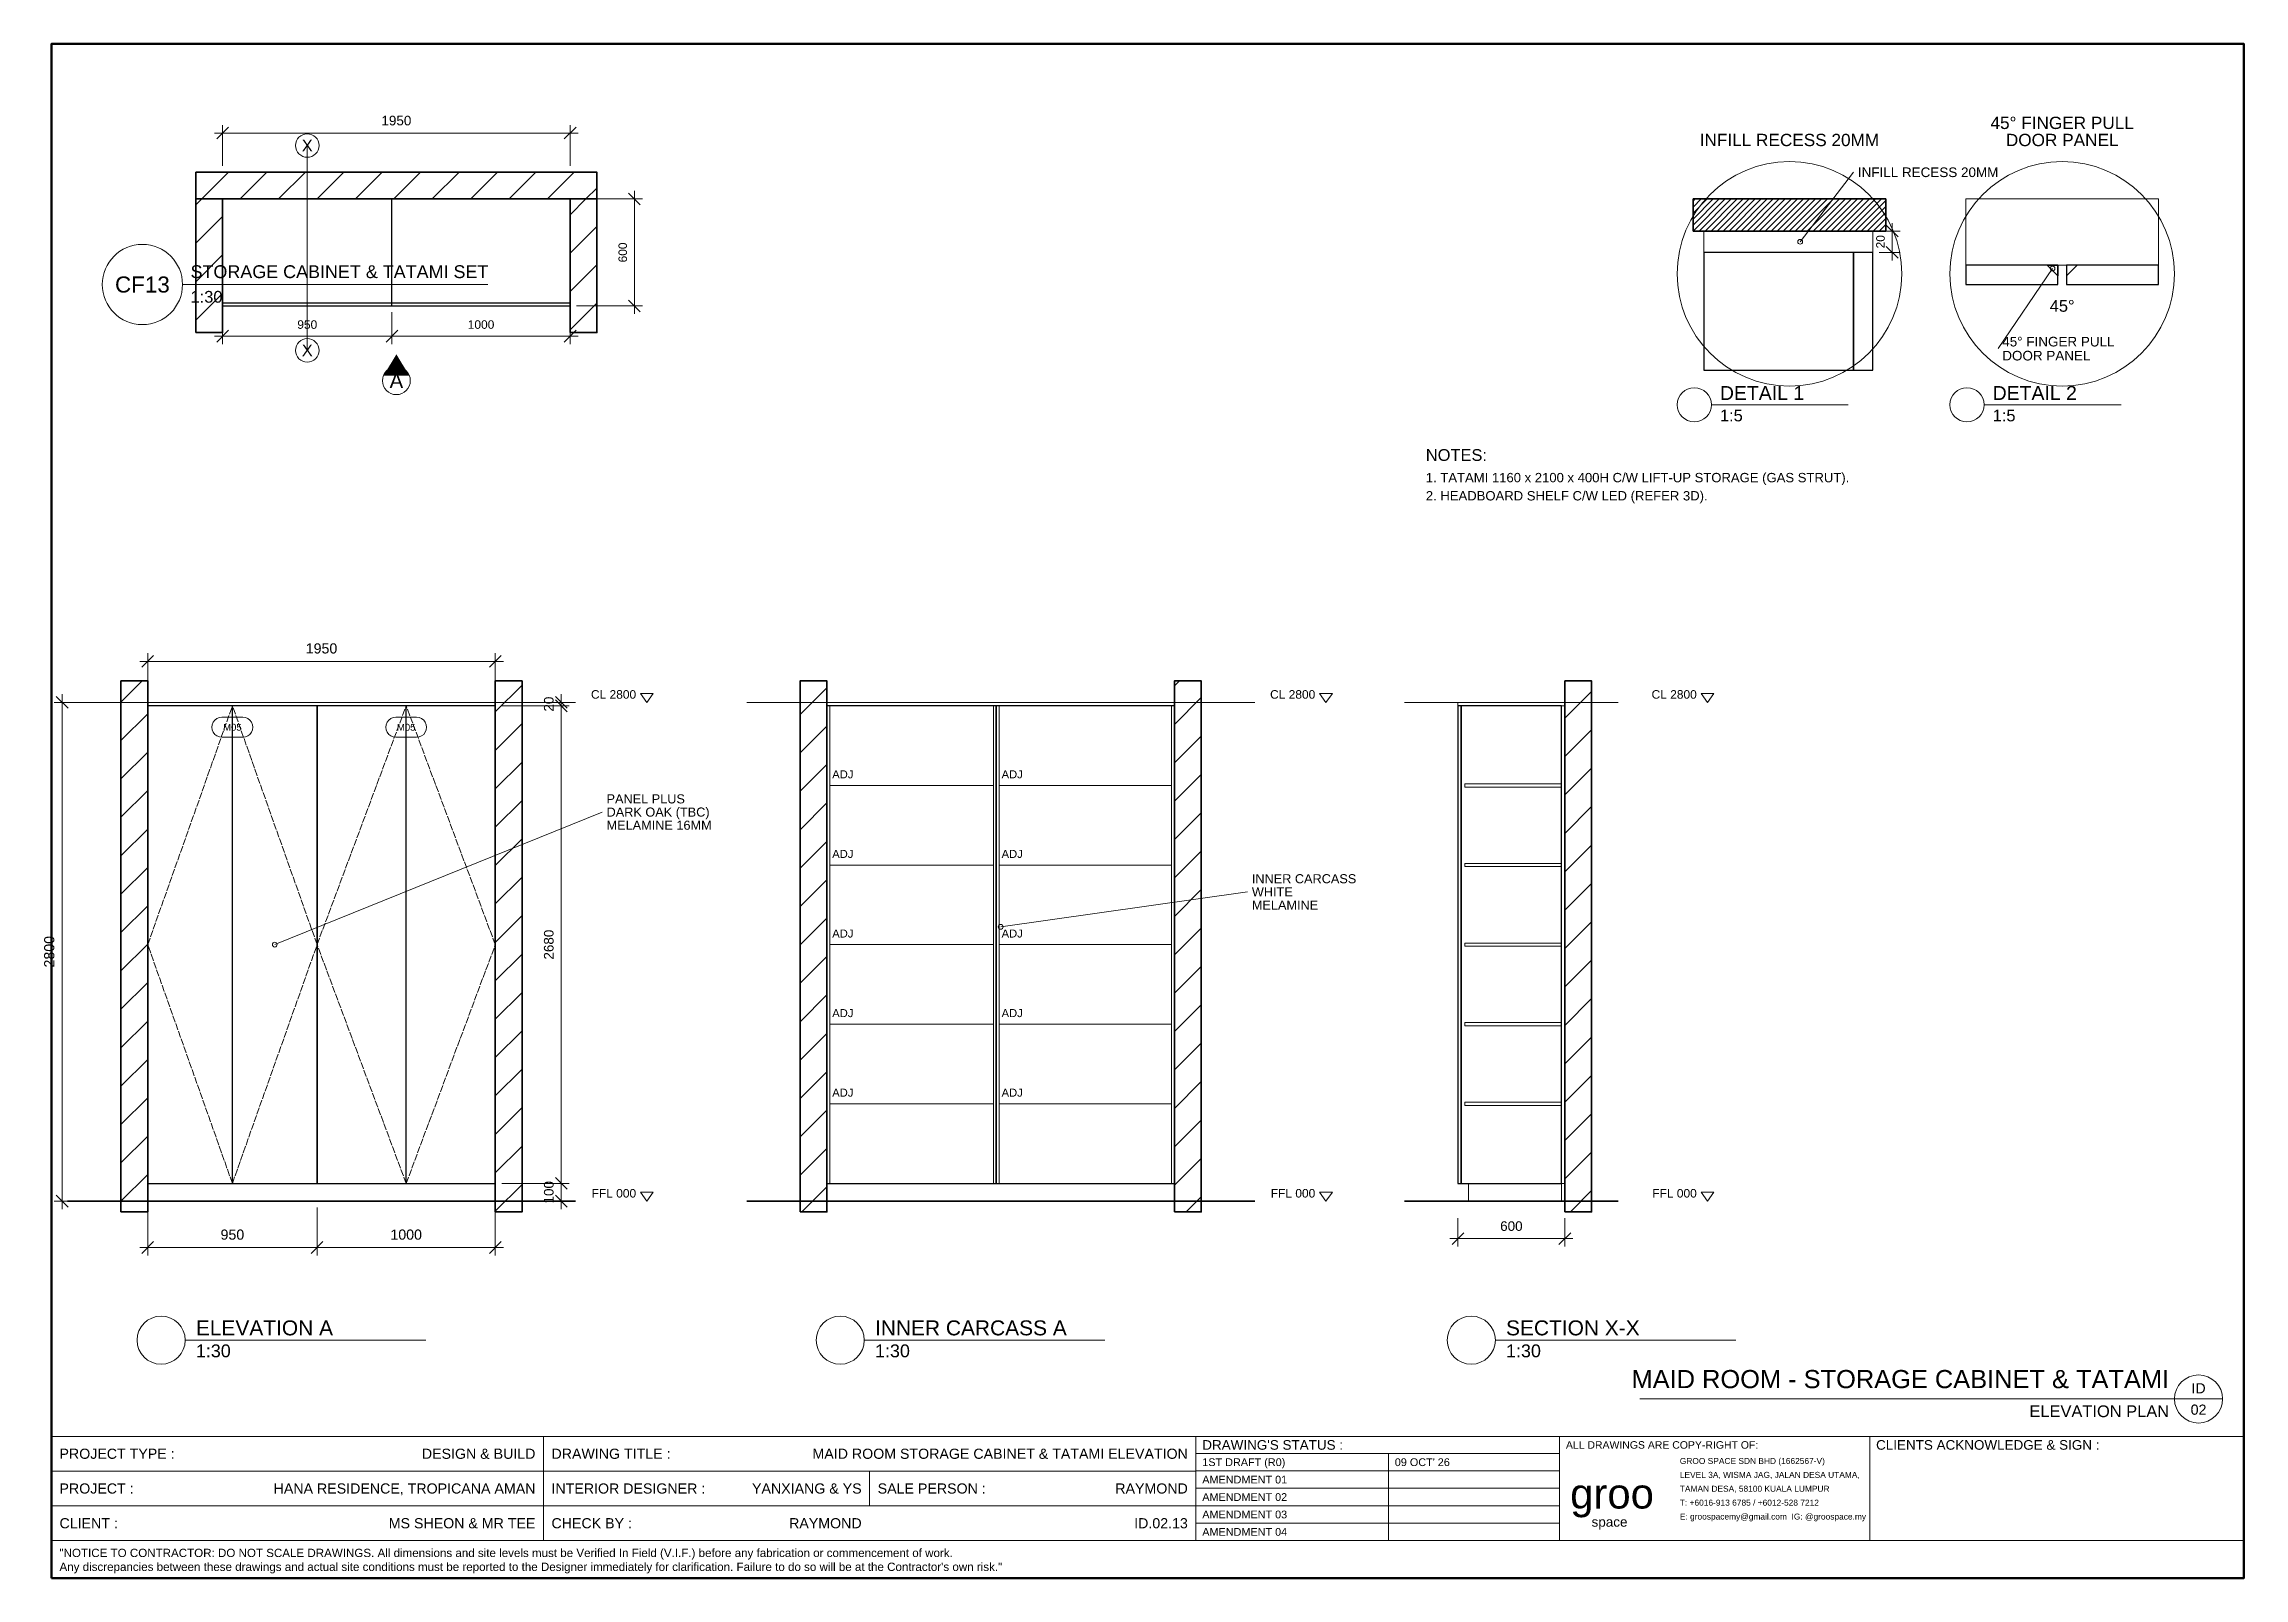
# Model space of a CAD drawing. Header units: millimetres. Extents: x 4 to 415, y 5 to 292.
import ezdxf
from ezdxf.enums import TextEntityAlignment as Align

# ---------------------------------------------------------------- set-up
doc = ezdxf.new("R2010")
doc.units = ezdxf.units.MM
doc.linetypes.add('DASHED', pattern=[1.524, 1.27, -0.254])
for name, color, linetype, lineweight in [('0-SHEET', 7, 'CONTINUOUS', 50), ('0-TITLE', 7, 'CONTINUOUS', 18), ('0-TITLE-TXT', 7, 'CONTINUOUS', 13), ('A-WALL', 250, 'CONTINUOUS', 35), ('I-CEIL', 7, 'CONTINUOUS', 18), ('I-DIM', 5, 'CONTINUOUS', 13), ('I-JOIN', 6, 'CONTINUOUS', 25), ('I-JOIN-ELEV', 7, 'CONTINUOUS', 25), ('I-JOIN-HATCH', 8, 'CONTINUOUS', 9), ('I-JOIN-HIDDEN', 6, 'DASHED', 13), ('I-JOIN-THIN', 7, 'CONTINUOUS', 13), ('I-NOTE', 1, 'CONTINUOUS', 13), ('I-SYMB', 6, 'CONTINUOUS', 18), ('I-TAG', 5, 'CONTINUOUS', 13), ('I-TEXT', 7, 'CONTINUOUS', 13)]:
    doc.layers.add(name, color=color, linetype=linetype, lineweight=lineweight)
doc.styles.get("Standard").update_dxf_attribs({"font": 'arial.ttf'})

msp = doc.modelspace()

# ---------------------------------------------------------------- hatches: boundary and pattern name
at = {"layer": 'I-JOIN-HATCH'}
h = msp.add_hatch(dxfattribs=at)
h.set_pattern_fill('ANSI31', scale=1.6)
h.paths.add_polyline_path([(32, 263), (107, 263), (107, 268), (32, 268)])
h = msp.add_hatch(dxfattribs=at)
h.set_pattern_fill('ANSI31', scale=1.6)
h.paths.add_polyline_path([(32, 238), (37, 238), (37, 263), (32, 263)])
h = msp.add_hatch(dxfattribs=at)
h.set_pattern_fill('ANSI31', scale=1.6)
h.paths.add_polyline_path([(102, 238), (107, 238), (107, 263), (102, 263)])
h = msp.add_hatch(dxfattribs=at)
h.set_pattern_fill('ANSI31', scale=0.25)
h.paths.add_polyline_path([(312, 257), (348, 257), (348, 263), (312, 263)])
h = msp.add_hatch(dxfattribs=at)
h.set_pattern_fill('ANSI31', scale=1.6)
h.paths.add_polyline_path([(18, 73.5), (23, 73.5), (23, 172.83), (18, 172.83)])
h = msp.add_hatch(dxfattribs=at)
h.set_pattern_fill('ANSI31', scale=1.6)
h.paths.add_polyline_path([(88, 73.5), (93, 73.5), (93, 172.83), (88, 172.83)])
h = msp.add_hatch(dxfattribs=at)
h.set_pattern_fill('ANSI31', scale=1.6)
h.paths.add_polyline_path([(145, 73.5), (150, 73.5), (150, 172.83), (145, 172.83)])
h = msp.add_hatch(dxfattribs=at)
h.set_pattern_fill('ANSI31', scale=1.6)
h.paths.add_polyline_path([(215, 73.5), (220, 73.5), (220, 172.83), (215, 172.83)])
h = msp.add_hatch(dxfattribs=at)
h.set_pattern_fill('ANSI31', scale=1.6)
h.paths.add_polyline_path([(288, 73.5), (293, 73.5), (293, 172.83), (288, 172.83)])
at = {"layer": 'I-SYMB'}
h = msp.add_hatch(color=6, dxfattribs=at)
h.dxf.hatch_style = 1
h.paths.add_polyline_path([(69.5, 233.94), (67.08, 229.94), (71.92, 229.94)])

# ---------------------------------------------------------------- linework, layer by layer
at = {"layer": '0-SHEET'}
msp.add_lwpolyline([(5, 5), (415, 5), (415, 292), (5, 292)], close=True, dxfattribs=at)
at = {"layer": '0-TITLE'}
for p, q in [((5, 31.5), (415, 31.5)), ((97, 12), (97, 31.5)), ((219, 12), (219, 31.5)), ((287, 12), (287, 31.5)), ((345, 12), (345, 31.5)), ((5, 25), (219, 25)), ((158, 18.5), (158, 25)), ((219, 28.3), (287, 28.3)), ((219, 25.04), (287, 25.04)), ((255, 12), (255, 28.3)), ((219, 21.78), (287, 21.78)), ((5, 18.5), (219, 18.5)), ((219, 18.52), (287, 18.52)), ((219, 15.26), (287, 15.26)), ((5, 12), (415, 12))]:
    msp.add_line(p, q, dxfattribs=at)
at = {"layer": 'A-WALL'}
for p, q in [((8, 75.5), (103, 75.5)), ((135, 75.5), (230, 75.5)), ((258, 75.5), (298, 75.5))]:
    msp.add_line(p, q, dxfattribs=at)
for points in [[(32, 263), (107, 263), (107, 268), (32, 268)], [(32, 238), (37, 238), (37, 263), (32, 263)], [(102, 238), (107, 238), (107, 263), (102, 263)], [(312, 257), (348, 257), (348, 263), (312, 263)], [(18, 73.5), (23, 73.5), (23, 172.83), (18, 172.83)], [(88, 73.5), (93, 73.5), (93, 172.83), (88, 172.83)], [(145, 73.5), (150, 73.5), (150, 172.83), (145, 172.83)], [(215, 73.5), (220, 73.5), (220, 172.83), (215, 172.83)], [(288, 73.5), (293, 73.5), (293, 172.83), (288, 172.83)]]:
    msp.add_lwpolyline(points, close=True, dxfattribs=at)
at = {"layer": 'I-CEIL'}
for p, q in [((8, 168.83), (103, 168.83)), ((135, 168.83), (230, 168.83)), ((258, 168.83), (298, 168.83))]:
    msp.add_line(p, q, dxfattribs=at)
at = {"layer": 'I-DIM'}
for p, q in [((35.9, 274.23), (38.1, 276.43)), ((37, 269.2), (37, 276.83)), ((100.9, 274.23), (103.1, 276.43)), ((102, 269.2), (102, 276.83)), ((35.5, 275.33), (103.5, 275.33)), ((115.1, 261.9), (112.9, 264.1)), ((114, 241.5), (114, 264.5)), ((103.2, 263), (115.5, 263)), ((346.8, 257), (350.7, 257)), ((350.3, 255.9), (348.1, 258.1)), ((349.2, 251.5), (349.2, 258.5)), ((346.8, 253), (350.7, 253)), ((350.3, 251.9), (348.1, 254.1)), ((103.2, 243), (115.5, 243)), ((115.1, 241.9), (112.9, 244.1)), ((37, 241.8), (37, 235.83)), ((68.67, 241.8), (68.67, 235.83)), ((68.67, 241.8), (68.67, 235.83)), ((102, 241.8), (102, 235.83)), ((35.5, 237.33), (70.17, 237.33)), ((35.9, 236.23), (38.1, 238.43)), ((67.17, 237.33), (103.5, 237.33)), ((67.57, 236.23), (69.77, 238.43)), ((67.57, 236.23), (69.77, 238.43)), ((100.9, 236.23), (103.1, 238.43)), ((21.9, 175.4), (24.1, 177.6)), ((23, 170.03), (23, 178)), ((86.9, 175.4), (89.1, 177.6)), ((88, 170.03), (88, 178)), ((21.5, 176.5), (89.5, 176.5)), ((21.8, 168.83), (5.5, 168.83)), ((8.1, 167.73), (5.9, 169.93)), ((7, 74), (7, 170.33)), ((89.2, 168.83), (101.83, 168.83)), ((101.43, 167.73), (99.23, 169.93)), ((101.43, 167.07), (99.23, 169.27)), ((101.43, 167.07), (99.23, 169.27)), ((100.33, 166.67), (100.33, 170.33)), ((100.33, 77.33), (100.33, 169.67)), ((89.2, 168.17), (101.83, 168.17)), ((89.2, 168.17), (101.83, 168.17)), ((89.2, 78.83), (101.83, 78.83)), ((89.2, 78.83), (101.83, 78.83)), ((101.43, 77.73), (99.23, 79.93)), ((101.43, 77.73), (99.23, 79.93)), ((100.33, 74), (100.33, 80.33)), ((21.8, 75.5), (5.5, 75.5)), ((8.1, 74.4), (5.9, 76.6)), ((23, 74.3), (23, 65.33)), ((54.67, 74.3), (54.67, 65.33)), ((54.67, 74.3), (54.67, 65.33)), ((88, 74.3), (88, 65.33)), ((89.2, 75.5), (101.83, 75.5)), ((101.43, 74.4), (99.23, 76.6)), ((268, 72.3), (268, 67)), ((288, 72.3), (288, 67)), ((21.5, 66.83), (56.17, 66.83)), ((21.9, 65.73), (24.1, 67.93)), ((53.17, 66.83), (89.5, 66.83)), ((53.57, 65.73), (55.77, 67.93)), ((53.57, 65.73), (55.77, 67.93)), ((86.9, 65.73), (89.1, 67.93)), ((266.5, 68.5), (289.5, 68.5)), ((266.9, 67.4), (269.1, 69.6)), ((286.9, 67.4), (289.1, 69.6))]:
    msp.add_line(p, q, dxfattribs=at)
at = {"layer": 'I-JOIN'}
for p, q in [((37, 243), (37, 263)), ((68.67, 243), (68.67, 263)), ((37, 243.6), (102, 243.6))]:
    msp.add_line(p, q, dxfattribs=at)
msp.add_lwpolyline([(37, 243), (102, 243), (102, 263), (37, 263)], close=True, dxfattribs=at)
at = {"layer": 'I-JOIN-ELEV'}
for p, q in [((38.83, 78.83), (38.83, 168.17)), ((71.33, 78.83), (71.33, 168.17))]:
    msp.add_line(p, q, dxfattribs=at)
for points in [[(314, 231), (342, 231), (342, 253), (314, 253)], [(342, 231), (345.6, 231), (345.6, 253), (342, 253)], [(363, 247), (380.2, 247), (380.2, 250.6), (363, 250.6)], [(380.2, 250.6), (380.2, 248.6), (378.2, 250.6)], [(381.8, 247), (399, 247), (399, 250.6), (381.8, 250.6)], [(381.8, 250.6), (381.8, 248.6), (383.8, 250.6)], [(23, 78.83), (54.67, 78.83), (54.67, 168.17), (23, 168.17)], [(23, 78.83), (88, 78.83), (88, 168.17), (23, 168.17)], [(54.67, 78.83), (88, 78.83), (88, 168.17), (54.67, 168.17)], [(150, 78.83), (181.67, 78.83), (181.67, 168.17), (150, 168.17)], [(150, 78.83), (215, 78.83), (215, 168.17), (150, 168.17)], [(181.67, 78.83), (215, 78.83), (215, 168.17), (181.67, 168.17)], [(268, 78.83), (268.6, 78.83), (268.6, 168.17), (268, 168.17)], [(268.6, 78.83), (287.4, 78.83), (287.4, 168.17), (268.6, 168.17)]]:
    msp.add_lwpolyline(points, close=True, dxfattribs=at)
at = {"layer": 'I-JOIN-HIDDEN'}
for points in [[(38.83, 78.83), (23, 123.5), (38.83, 168.17)], [(38.83, 78.83), (54.67, 123.5), (38.83, 168.17)], [(71.33, 78.83), (54.67, 123.5), (71.33, 168.17)], [(71.33, 78.83), (88, 123.5), (71.33, 168.17)]]:
    msp.add_lwpolyline(points, dxfattribs=at)
at = {"layer": 'I-JOIN-THIN'}
for p, q in [((150.53, 78.83), (150.53, 168.17)), ((181.13, 78.83), (181.13, 168.17)), ((182.2, 78.83), (182.2, 168.17)), ((214.47, 78.83), (214.47, 168.17)), ((150.53, 153.28), (181.13, 153.28)), ((182.2, 153.28), (214.47, 153.28)), ((150.53, 138.39), (181.13, 138.39)), ((182.2, 138.39), (214.47, 138.39)), ((150.53, 123.5), (181.13, 123.5)), ((182.2, 123.5), (214.47, 123.5)), ((150.53, 108.61), (181.13, 108.61)), ((182.2, 108.61), (214.47, 108.61)), ((150.53, 93.72), (181.13, 93.72)), ((182.2, 93.72), (214.47, 93.72))]:
    msp.add_line(p, q, dxfattribs=at)
for points in [[(363, 250.6), (399, 250.6), (399, 263), (363, 263)], [(314, 253), (345.6, 253), (345.6, 257), (314, 257)], [(23, 168.17), (88, 168.17), (88, 168.83), (23, 168.83)], [(150, 168.17), (215, 168.17), (215, 168.83), (150, 168.83)], [(268, 168.17), (288, 168.17), (288, 168.83), (268, 168.83)], [(287.4, 78.83), (288, 78.83), (288, 168.17), (287.4, 168.17)], [(269.27, 152.98), (287.4, 152.98), (287.4, 153.58), (269.27, 153.58)], [(269.27, 138.09), (287.4, 138.09), (287.4, 138.69), (269.27, 138.69)], [(269.27, 123.2), (287.4, 123.2), (287.4, 123.8), (269.27, 123.8)], [(269.27, 108.31), (287.4, 108.31), (287.4, 108.91), (269.27, 108.91)], [(269.27, 93.42), (287.4, 93.42), (287.4, 94.02), (269.27, 94.02)], [(23, 75.5), (88, 75.5), (88, 78.83), (23, 78.83)], [(150, 75.5), (215, 75.5), (215, 78.83), (150, 78.83)], [(270, 75.5), (287.4, 75.5), (287.4, 78.83), (270, 78.83)]]:
    msp.add_lwpolyline(points, close=True, dxfattribs=at)
at = {"layer": 'I-NOTE', "color": 1}
for p, q in [((332, 255), (342, 268)), ((379.2, 250), (369, 235)), ((315.4, 224.5), (341, 224.5)), ((366.4, 224.5), (392, 224.5))]:
    msp.add_line(p, q, dxfattribs=at)
at = {"layer": 'I-NOTE', "color": 7}
for p, q in [((46.75, 123.5), (108, 148.3)), ((182.5, 126.83), (228.67, 133.37))]:
    msp.add_line(p, q, dxfattribs=at)
at = {"layer": 'I-NOTE', "color": 1}
for points in [[(116.33, 168.83), (115.13, 170.51), (117.53, 170.51)], [(243.33, 168.83), (242.13, 170.51), (244.53, 170.51)], [(314.67, 168.83), (313.47, 170.51), (315.87, 170.51)], [(116.33, 75.5), (115.13, 77.18), (117.53, 77.18)], [(243.33, 75.5), (242.13, 77.18), (244.53, 77.18)], [(314.67, 75.5), (313.47, 77.18), (315.87, 77.18)]]:
    msp.add_lwpolyline(points, close=True, dxfattribs=at)
for centre, radius in [((330, 249), 21), ((381, 249), 21), ((332, 255), 0.45), ((379.2, 250), 0.45), ((312.2, 224.5), 3.2), ((363.2, 224.5), 3.2)]:
    msp.add_circle(centre, radius, dxfattribs=at)
at = {"layer": 'I-NOTE', "color": 7}
for centre in [(46.75, 123.5), (182.5, 126.83)]:
    msp.add_circle(centre, 0.45, dxfattribs=at)
at = {"layer": 'I-SYMB', "color": 6}
msp.add_line((52.83, 234.67), (52.83, 273), dxfattribs=at)
for centre, radius in [((52.83, 273), 2.2), ((52.83, 234.67), 2.2), ((69.5, 229), 2.6)]:
    msp.add_circle(centre, radius, dxfattribs=at)
at = {"layer": 'I-TAG'}
for points in [[(36.88, 166.04), (36.4, 165.98), (35.95, 165.79), (35.56, 165.49), (35.26, 165.1), (35.07, 164.65), (35.01, 164.17), (35.07, 163.68), (35.26, 163.23), (35.56, 162.84), (35.95, 162.54), (36.4, 162.36), (36.88, 162.29), (40.78, 162.29), (41.27, 162.36), (41.72, 162.54), (42.11, 162.84), (42.41, 163.23), (42.59, 163.68), (42.66, 164.17), (42.59, 164.65), (42.41, 165.1), (42.11, 165.49), (41.72, 165.79), (41.27, 165.98), (40.78, 166.04)], [(69.38, 166.04), (68.9, 165.98), (68.45, 165.79), (68.06, 165.49), (67.76, 165.1), (67.57, 164.65), (67.51, 164.17), (67.57, 163.68), (67.76, 163.23), (68.06, 162.84), (68.45, 162.54), (68.9, 162.36), (69.38, 162.29), (73.28, 162.29), (73.77, 162.36), (74.22, 162.54), (74.61, 162.84), (74.91, 163.23), (75.09, 163.68), (75.16, 164.17), (75.09, 164.65), (74.91, 165.1), (74.61, 165.49), (74.22, 165.79), (73.77, 165.98), (73.28, 166.04)]]:
    msp.add_lwpolyline(points, close=True, dxfattribs=at)
at = {"layer": 'I-TEXT'}
for p, q in [((29.5, 247), (86.6, 247)), ((30, 49.5), (75, 49.5)), ((157, 49.5), (202, 49.5)), ((275, 49.5), (320, 49.5)), ((302, 38.5), (402, 38.5)), ((402, 38.5), (411, 38.5))]:
    msp.add_line(p, q, dxfattribs=at)
for centre, radius in [((22, 247), 7.5), ((25.5, 49.5), 4.5), ((152.5, 49.5), 4.5), ((270.5, 49.5), 4.5), ((406.5, 38.5), 4.5)]:
    msp.add_circle(centre, radius, dxfattribs=at)

# ---------------------------------------------------------------- texts
at = {"layer": '0-TITLE-TXT'}
for s, height, p in [('PROJECT TYPE :', 1.9, (6.5, 28.25)), ('DRAWING TITLE :', 1.9, (98.5, 28.25)), ("DRAWING'S STATUS :", 1.8, (220.2, 29.9)), ('ALL DRAWINGS ARE COPY-RIGHT OF:', 1.4, (288.2, 29.9)), ('CLIENTS ACKNOWLEDGE & SIGN :', 1.8, (346.2, 29.9)), ('1ST DRAFT (R0)', 1.45, (220.2, 26.67)), ("09 OCT' 26", 1.45, (256.2, 26.67)), ('GROO SPACE SDN BHD (1662567-V)', 1.12, (309.5, 26.9)), ('LEVEL 3A, WISMA JAG, JALAN DESA UTAMA,', 1.12, (309.5, 24.3)), ('PROJECT :', 1.9, (6.5, 21.75)), ('INTERIOR DESIGNER :', 1.9, (98.5, 21.75)), ('SALE PERSON :', 1.9, (159.5, 21.75)), ('AMENDMENT 01', 1.45, (220.2, 23.41)), ('AMENDMENT 02', 1.45, (220.2, 20.15)), ('TAMAN DESA, 58100 KUALA LUMPUR', 1.12, (309.5, 21.7)), ('AMENDMENT 03', 1.45, (220.2, 16.89)), ('T: +6016-913 6785 / +6012-528 7212', 1.12, (309.5, 19.1)), ('E: groospacemy@gmail.com  IG: @groospace.my', 1.12, (309.5, 16.5)), ('CLIENT :', 1.9, (6.5, 15.25)), ('CHECK BY :', 1.9, (98.5, 15.25)), ('AMENDMENT 04', 1.45, (220.2, 13.63)), ('"NOTICE TO CONTRACTOR: DO NOT SCALE DRAWINGS. All dimensions and site levels must be Verified In Field (V.I.F.) before any fabrication or commencement of work.', 1.55, (6.5, 9.7)), ('Any discrepancies between these drawings and actual site conditions must be reported to the Designer immediately for clarification. Failure to do so will be at the Contractor\'s own risk."', 1.55, (6.5, 7.1))]:
    msp.add_text(s, height=height, dxfattribs=at).set_placement(p, align=Align.MIDDLE_LEFT)
for s, p in [('DESIGN & BUILD', (95.5, 28.25)), ('MAID ROOM STORAGE CABINET & TATAMI ELEVATION', (217.5, 28.25)), ('HANA RESIDENCE, TROPICANA AMAN', (95.5, 21.75)), ('YANXIANG & YS', (156.5, 21.75)), ('RAYMOND', (217.5, 21.75)), ('MS SHEON & MR TEE', (95.5, 15.25)), ('RAYMOND', (156.5, 15.25)), ('ID.02.13', (217.5, 15.25))]:
    msp.add_text(s, height=1.9, dxfattribs=at).set_placement(p, align=Align.MIDDLE_RIGHT)
for s, height, p in [('groo', 5.6, (289, 18)), ('space', 1.8, (293, 14.6))]:
    msp.add_text(s, height=height, dxfattribs=at).set_placement(p)
at = {"layer": 'I-DIM'}
for s, height, p in [('1950', 1.8, (69.5, 276.23)), ('950', 1.6, (52.83, 238.23)), ('1000', 1.6, (85.33, 238.23)), ('1950', 1.9, (55.5, 177.4)), ('950', 1.9, (38.83, 67.73)), ('1000', 1.9, (71.33, 67.73)), ('600', 1.8, (278, 69.4))]:
    msp.add_text(s, height=height, dxfattribs=at).set_placement(p, align=Align.BOTTOM_CENTER)
for s, height, p in [('20', 1.6, (348.3, 255)), ('600', 1.6, (113.1, 253)), ('20', 1.8, (99.43, 168.5)), ('2800', 1.9, (6.1, 122.17)), ('2680', 1.8, (99.43, 123.5)), ('100', 1.8, (99.43, 77.17))]:
    msp.add_text(s, height=height, rotation=90, dxfattribs=at).set_placement(p, align=Align.BOTTOM_CENTER)
at = {"layer": 'I-NOTE', "color": 1}
for s, p in [('45° FINGER PULL', (381, 275.4)), ('INFILL RECESS 20MM', (330, 272.2)), ('DOOR PANEL', (381, 272.2))]:
    msp.add_text(s, height=2.3, dxfattribs=at).set_placement(p, align=Align.BOTTOM_CENTER)
for s, height, p in [('INFILL RECESS 20MM', 1.8, (342.8, 268)), ('45° FINGER PULL', 1.8, (369.8, 236.31)), ('DOOR PANEL', 1.8, (369.8, 233.69)), ('MELAMINE 16MM', 1.7, (108.8, 145.84)), ('MELAMINE', 1.7, (229.47, 130.9))]:
    msp.add_text(s, height=height, dxfattribs=at).set_placement(p, align=Align.MIDDLE_LEFT)
msp.add_text('45°', height=2.2, dxfattribs=at).set_placement((381, 243), align=Align.MIDDLE_CENTER)
for s, height, p in [('DETAIL 1', 2.6, (317, 225.4)), ('DETAIL 2', 2.6, (368, 225.4)), ('1:5', 2.2, (317, 221.4)), ('1:5', 2.2, (368, 221.4)), ('NOTES:', 2.2, (262, 214)), ('1. TATAMI 1160 x 2100 x 400H C/W LIFT-UP STORAGE (GAS STRUT).', 1.75, (262, 210)), ('2. HEADBOARD SHELF C/W LED (REFER 3D).', 1.75, (262, 206.6))]:
    msp.add_text(s, height=height, dxfattribs=at).set_placement(p)
at = {"layer": 'I-NOTE', "color": 7}
for s, p in [('PANEL PLUS', (108.8, 150.77)), ('DARK OAK (TBC)', (108.8, 148.3)), ('INNER CARCASS', (229.47, 135.83)), ('WHITE', (229.47, 133.37))]:
    msp.add_text(s, height=1.7, dxfattribs=at).set_placement(p, align=Align.MIDDLE_LEFT)
at = {"layer": 'I-SYMB', "color": 6}
for s, height, p in [('X', 2.2, (52.83, 273)), ('X', 2.2, (52.83, 234.67)), ('A', 2.73, (69.5, 229))]:
    msp.add_text(s, height=height, dxfattribs=at).set_placement(p, align=Align.MIDDLE_CENTER)
at = {"layer": 'I-TAG'}
for p in [(38.83, 164.17), (71.33, 164.17)]:
    msp.add_text('M05', height=1.275, dxfattribs=at).set_placement(p, align=Align.MIDDLE_CENTER)
at = {"layer": 'I-TEXT'}
for s, height, p in [('CF13', 3, (22, 247)), ('ID', 1.9, (406.5, 40.5)), ('02', 1.9, (406.5, 36.5))]:
    msp.add_text(s, height=height, dxfattribs=at).set_placement(p, align=Align.MIDDLE_CENTER)
for s, height, p in [('STORAGE CABINET & TATAMI SET', 2.4, (31, 248.2)), ('1:30', 2.2, (31, 243.6)), ('ADJ', 1.5, (151, 154.61)), ('ADJ', 1.5, (182.67, 154.61)), ('ADJ', 1.5, (151, 139.72)), ('ADJ', 1.5, (182.67, 139.72)), ('ADJ', 1.5, (151, 124.83)), ('ADJ', 1.5, (182.67, 124.83)), ('ADJ', 1.5, (151, 109.94)), ('ADJ', 1.5, (182.67, 109.94)), ('ADJ', 1.5, (151, 95.06)), ('ADJ', 1.5, (182.67, 95.06)), ('ELEVATION A', 2.8, (32, 50.4)), ('INNER CARCASS A', 2.8, (159, 50.4)), ('SECTION X-X', 2.8, (277, 50.4)), ('1:30', 2.4, (32, 46.3)), ('1:30', 2.4, (159, 46.3)), ('1:30', 2.4, (277, 46.3))]:
    msp.add_text(s, height=height, dxfattribs=at).set_placement(p)
for s, height, p in [('CL 2800', 1.6, (114.33, 169.03)), ('CL 2800', 1.6, (241.33, 169.03)), ('CL 2800', 1.6, (312.67, 169.03)), ('FFL 000', 1.6, (114.33, 75.7)), ('FFL 000', 1.6, (241.33, 75.7)), ('FFL 000', 1.6, (312.67, 75.7)), ('MAID ROOM - STORAGE CABINET & TATAMI', 3.4, (401, 39.5))]:
    msp.add_text(s, height=height, dxfattribs=at).set_placement(p, align=Align.BOTTOM_RIGHT)
msp.add_text('ELEVATION PLAN', height=2.2, dxfattribs=at).set_placement((401, 37.3), align=Align.TOP_RIGHT)

doc.saveas('drawing.dxf')
